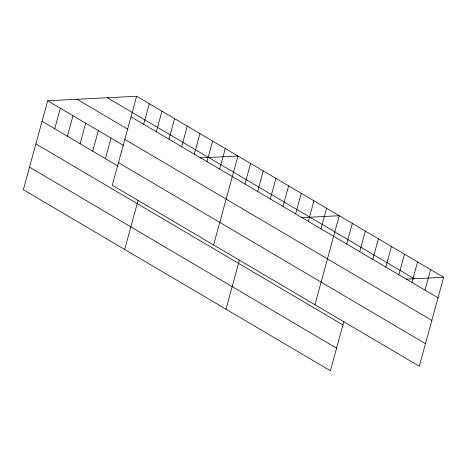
<?xml version="1.0" encoding="UTF-8"?>
<svg xmlns="http://www.w3.org/2000/svg" width="467" height="467" viewBox="0 0 467 467"><rect width="100%" height="100%" fill="white"/><g stroke="black" fill="none" stroke-linecap="round" stroke-linejoin="round"><path stroke-width="0.7" d="M136.621 96.26L112.284 185.23L419.313 366.245L443.65 277.275L136.621 96.26L47.687 100.755L23.35 189.725L330.379 370.74L343.829 321.582M54.732 128.781L60.354 108.221M67.394 136.247L73.021 115.688M80.061 143.713L85.683 123.16M92.723 151.18L98.35 130.626M105.39 158.646L111.012 138.092M143.661 124.286L149.288 103.732M156.328 131.752L161.95 111.199M124.671 249.46L138.115 200.302M168.99 139.219L174.617 118.665M181.657 146.685L187.279 126.131M194.325 154.151L199.946 133.597M206.986 161.623L212.613 141.063M219.653 169.089L225.275 148.529M213.6 244.965L237.942 155.996L199.952 157.916M244.982 184.021L250.604 163.462M257.65 191.488L263.271 170.928M225.987 309.195L239.437 260.037M270.311 198.954L275.939 178.4M282.979 206.42L288.6 185.866M295.64 213.886L301.268 193.332M308.308 221.352L313.929 200.798M320.969 228.818L326.596 208.264M314.921 304.7L339.258 215.731L301.273 217.651M346.683 243.978L352.311 223.424M359.736 251.672L365.357 231.118M372.783 259.366L378.404 238.812M385.83 267.06L391.457 246.506M398.882 274.754L404.504 254.194M411.929 282.447L417.551 261.888M424.976 290.141L430.603 269.582M406.383 279.161L443.65 277.275M107.276 97.743L414.305 278.758M130.999 116.82L438.028 297.829M77.037 99.273L127.695 129.143M124.823 139.394L431.852 320.409M47.687 100.755L123.679 145.558M118.46 162.656L425.49 343.665M42.065 121.315L118.058 166.112M35.889 143.889L342.918 324.904M29.526 167.151L336.555 348.16"/></g></svg>
